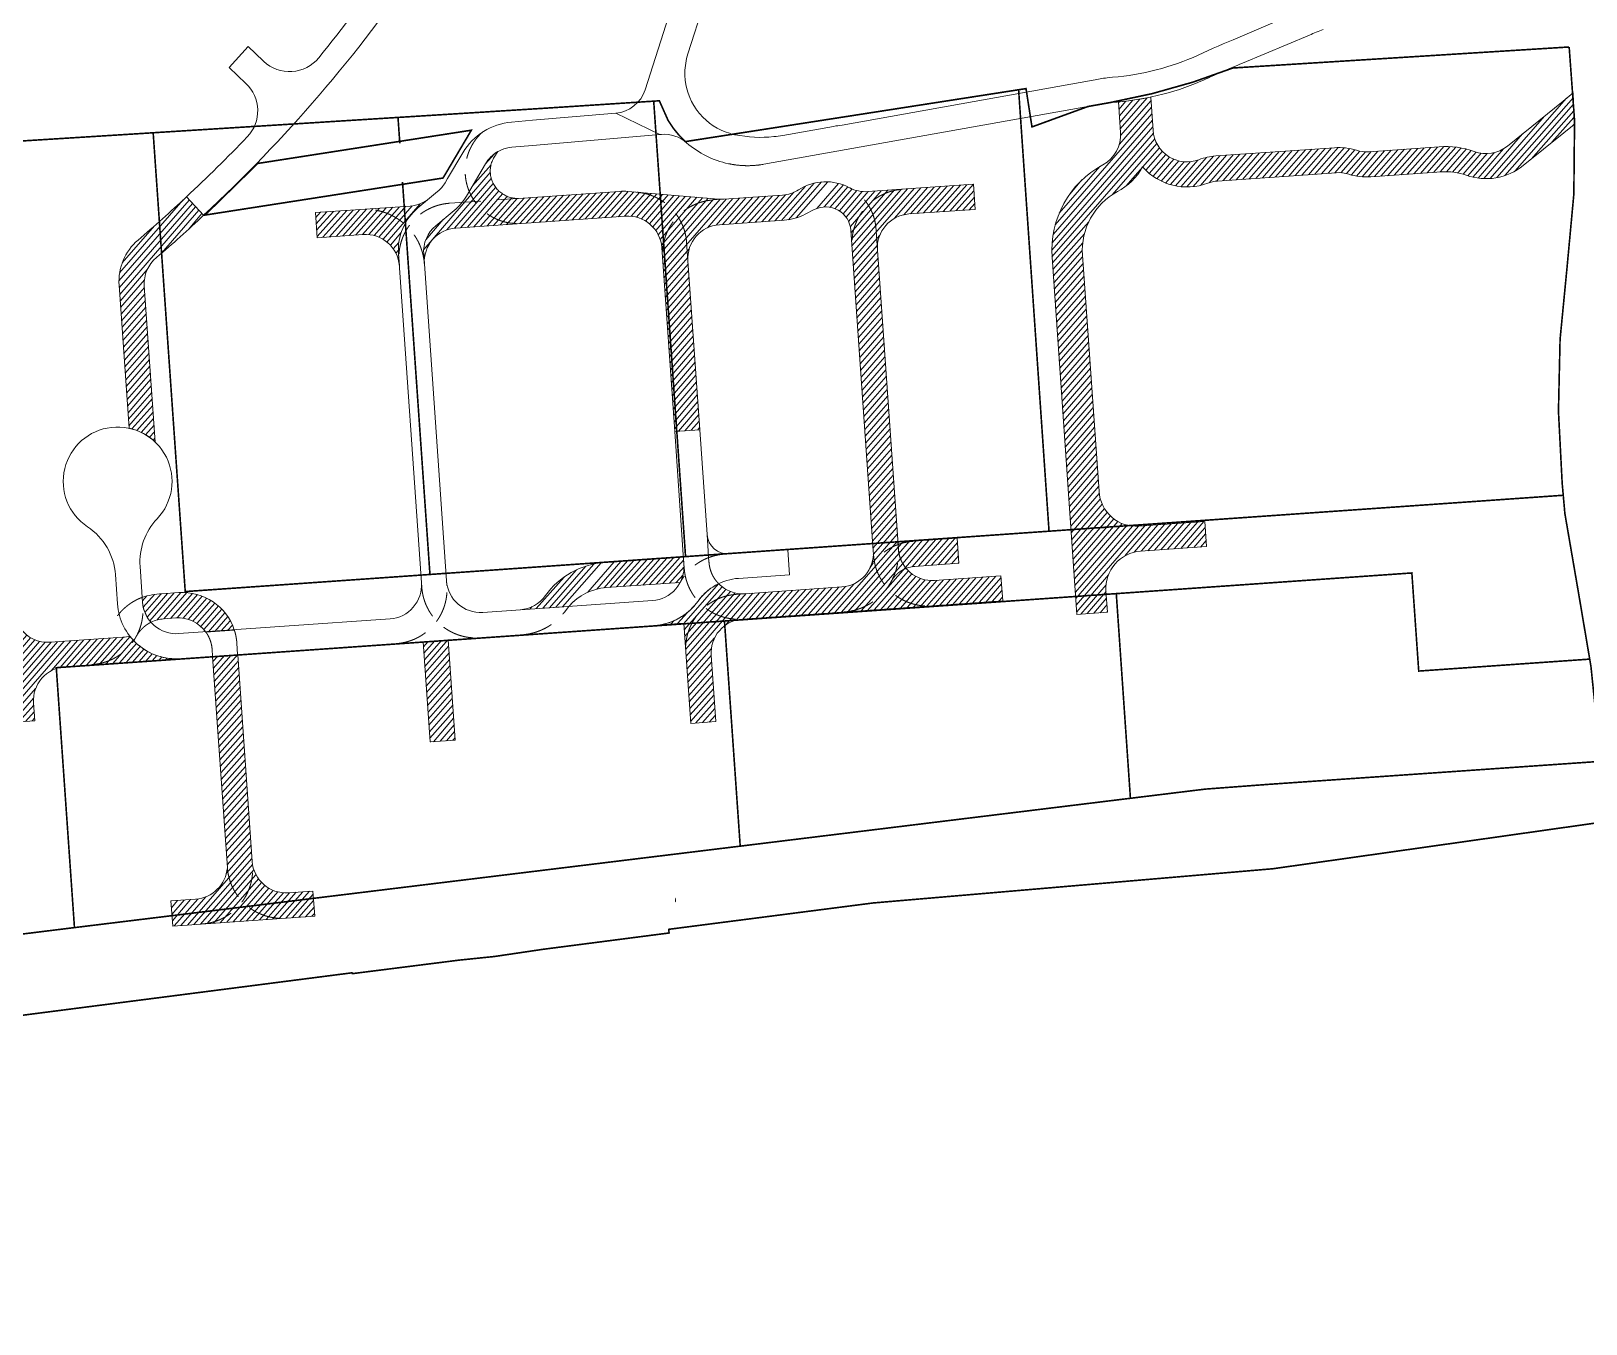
# Model space of a CAD drawing. Header units: millimetres. Extents: x 306 to 836129804, y -168137 to 818603917.
# Drawn here: x 834969618 to 835341016, y 817899291 to 818208216 of the extents above; entities that cross this region are included whole.
import ezdxf

# ---------------------------------------------------------------- set-up
doc = ezdxf.new("R2010")
doc.units = ezdxf.units.MM
doc.header["$LTSCALE"] = 3
for name, pattern in [('ACAD_ISO03W100', [30, 12, -18]), ('DASHED', [0.75, 0.5, -0.25]), ('HIDDEN', [0.375, 0.25, -0.125])]:
    doc.linetypes.add(name, pattern=pattern)
for name, color, linetype, lineweight in [('3A35X-MADL-P-LT-00-0$0$UAJ-22INWA-h', 251, 'Continuous', 9), ('3A35X-MADL-P-LT-00-0$0$UAJ-28STRU-h', 251, 'Continuous', 9), ('Eva-New', 1, 'ACAD_ISO03W100', 18)]:
    doc.layers.add(name, color=color, linetype=linetype, lineweight=lineweight)
doc.layers.add('_PARCEL BOUNDARY', color=10, linetype='DASHED')
pattern_1 = [(49, (0, 0), (-838.6710210225554, 729.0455959657013), [])]

# ---------------------------------------------------------------- blocks, each defined once
blk = doc.blocks.new('PB1')
at = {"layer": '_PARCEL BOUNDARY', "ltscale": 5, "const_width": 382.5, "flags": 128}
blk.add_lwpolyline([(834493654.0001229, 817517222.0994015), (834495220.0000008, 817517337.4055538), (834492444.0000008, 817557035.4055538), (834498761.0000008, 817565962.4055538, 0.1039453279034611), (834533697.0000008, 817549820.4055538, 0.02814852517119689), (834560518.0000008, 817544745.4055538), (834570883.0000008, 817541589.4055538, 0.01218113012605105), (834580152.0000008, 817539059.4055538, 0.01181689527257956), (834589680.0000008, 817538655.4055538, 0.01895900769302935), (834627610.0000008, 817539489.4055538), (834630540.0000008, 817540418.4055538), (834634554.0000008, 817540697.4056759), (834637584.0000008, 817540183.4055538, 0.004978743369814412), (834647569.0000008, 817541071.4055538), (834660846.0111092, 817542394.4067745, -0.02316027545200003), (834692882.2128915, 817544092.3540401), (834848633.0000008, 817545126.4056759), (834853232.0000008, 817545226.4055538), (834857282.0000008, 817545692.4056759), (834861211.0000008, 817546780.4055538, 0.08894422378079146), (834868247.0000008, 817552295.4055538, 0.09128275039785394), (834872755.0000008, 817559703.4055538, 0.06185807621675871), (834874097.0000008, 817565165.4055538), (834880689.0000008, 817565564.4055538), (834904743.0000008, 817565941.4055538, 0.07734061700058462), (834909188.6641854, 817557307.1221066, 0.2674729698631412), (834920028.1553963, 817552489.5266476, 0.03637730442615884), (834937243.165162, 817555572.4476681, 0.2494227361332762), (834949395.0000008, 817566641.4056759), (834966122.0000008, 817566903.4055538), (835091811.0000008, 817574777.4055538), (835119690.0000008, 817576586.4055538), (835121800.0000008, 817571864.4055538, 0.07369685434770203), (835125906.0000008, 817566838.4055538), (835207274.0000008, 817579502.4055538), (835208699.0000008, 817570346.4055538), (835222078.0000008, 817575222.4055538), (835227487.0109872, 817576187.407507, 0.04905368402648331), (835256687.0000008, 817584425.4055538), (835337017.0000008, 817589446.4055538, -0.0621863410645765), (835336509.915162, 817536748.7755489, 0.05571216091389759), (835335348.4786385, 817485197.0270138), (835335994.0000008, 817477945.4055538), (835339286.0000008, 817458795.4055538), (835342221.0000008, 817441416.4055538), (835346043.0000008, 817404387.4055538), (835266281.0000008, 817393086.4055538), (835170777.0000008, 817384907.4055538), (835121934.0000008, 817378609.4055538), (835122014.0000008, 817377733.4056759), (835091934.0000008, 817373836.4055538), (835080292.0000008, 817372113.4056759), (835071867.0000008, 817371247.4055538), (835046358.0000008, 817368019.4055538), (835046275.0000008, 817368216.4055538), (834552235.0000008, 817304559.4055538), (834499769.9895264, 817284511.1912314)], format="xyb", dxfattribs=at)
at = {"layer": '_PARCEL BOUNDARY', "ltscale": 5, "const_width": 382.5}
for points in [[(835118341.4156502, 817576498.8993282), (835125949.0000008, 817467671.0994015), (835212773.0000008, 817473741.0992794), (835319277.0000008, 817481186.0992794), (835331672.0000008, 817482053.0992794), (835335626.265992, 817482329.0244503)], [(835205506.014161, 817579227.2388058), (835212773.0000008, 817473741.0992794)], [(835057265.8015145, 817572573.0079708), (835057693.7978524, 817566447.3613644)], [(834998779.229371, 817568931.357214), (835006438.0000008, 817459316.0992794), (835125949.0000008, 817467671.0994015)], [(835058340.8426522, 817557186.6074581), (835064893.6463631, 817463400.3700314)], [(835135245.0000008, 817452282.0992794), (835228838.0000008, 817458825.0992794)], [(835228838.0000008, 817458825.0992794), (835232215.0000008, 817409919.0994015), (835139006.0001229, 817398484.0992794)], [(834979977.0000008, 817379021.0994015), (834932967.0000008, 817373210.0994015)]]:
    blk.add_lwpolyline(points, dxfattribs=at)
at = {"layer": '_PARCEL BOUNDARY', "ltscale": 5, "const_width": 382.5, "flags": 128}
blk.add_lwpolyline([(835074785.0000008, 817569558.4055538), (835023756.0001229, 817561615.4055538), (835011142.0000008, 817549279.4056759), (835068023.0000008, 817558132.4055538)], close=True, dxfattribs=at)
for points in [[(835228838.0000008, 817458825.0992794), (835299441.0000008, 817463761.0994015), (835301082.0000008, 817440318.0992794), (835341924.3148202, 817443173.1656857)], [(835344560.5668954, 817418749.7856808), (835264785.0000008, 817413220.0994015), (835250065.0000008, 817412109.0992794), (835232215.0000008, 817409919.0994015)]]:
    blk.add_lwpolyline(points, dxfattribs=at)
at = {"layer": '_PARCEL BOUNDARY', "ltscale": 5, "const_width": 382.5}
blk.add_lwpolyline([(835139006.0001229, 817398484.0992794), (834979977.0000008, 817379021.0994015), (834975635.0000008, 817441124.0992794), (835135245.0000008, 817452282.0992794)], close=True, dxfattribs=at)

msp = doc.modelspace()

# ---------------------------------------------------------------- hatches: boundary and pattern name
at = {"layer": '3A35X-MADL-P-LT-00-0$0$UAJ-22INWA-h'}
h = msp.add_hatch(color=256, dxfattribs=at)
h.dxf.hatch_style = 1
h.paths.add_polyline_path([(835115061.6436272, 817972299.7767767), (835115121.2219191, 817972306.8779839)])
edge = h.paths.add_edge_path()
edge.add_line((835115101.063316, 817972476.312087), (835115121.2219191, 817972306.8779839))
edge.add_line((835115101.063316, 817972476.312087), (835115121.2219191, 817972306.8779839))
edge = h.paths.add_edge_path()
edge.add_line((835115091.1328156, 817972475.1351583), (835115101.063316, 817972476.312087))
edge.add_line((835115091.1328156, 817972475.1351583), (835115101.063316, 817972476.312087))
edge = h.paths.add_edge_path()
edge.add_line((835115109.5271994, 817972320.5869001), (835115091.1328156, 817972475.1351583))
edge.add_line((835115109.5271994, 817972320.5869001), (835115091.1328156, 817972475.1351583))
edge = h.paths.add_edge_path(flags=17)
edge.add_arc((835115104.5619491, 817972319.9984357), 5.000000050677671, 276.7970856534571, 366.7589704631576)
edge.add_arc((835115104.5619491, 817972319.9984357), 5.000000050677671, 276.7970856534571, 366.7589704631576)
edge = h.paths.add_edge_path()
edge.add_line((835115065.4245598, 817972310.2982129), (835115105.1537164, 817972315.033578))
edge.add_line((835115065.4245598, 817972310.2982129), (835115105.1537164, 817972315.033578))
edge = h.paths.add_edge_path()
edge.add_arc((835115066.016327, 817972305.3333552), 5.000000114742455, 96.79708429702043, 186.79257739552)
edge.add_arc((835115066.016327, 817972305.3333552), 5.000000114742455, 96.79708429702043, 186.79257739552)
edge = h.paths.add_edge_path()
edge.add_line((835115061.6428459, 817972299.7766836), (835115061.0514227, 817972304.7419785))
edge.add_line((835115061.6428459, 817972299.7766836), (835115061.0514227, 817972304.7419785))
at = {"layer": '3A35X-MADL-P-LT-00-0$0$UAJ-28STRU-h'}
h = msp.add_hatch(dxfattribs=at)
h.set_pattern_fill('ANGLE', color=256)
h.set_pattern_definition([(3.99890852584626, (835126674.0496243, 818046085.3420335), (-0.487116230172521, 6.967994171804574), [5.08, -1.905]), (93.99890852584609, (835126674.0496243, 818046085.3420335), (-6.967994171804574, -0.4871162301725205), [5.079999999999997, -1.904999999999999])])
h.paths.add_polyline_path([(835123598.4119278, 818001177.8567494, 0.05625874151104723), (835123407.3752099, 818001040.0634058), (835123482.3185382, 817999968.0304128), (835123507.2576702, 817999969.7738494, -0.4142135625476733), (835123600.0404611, 818000076.5041343, -0.2188884574013152), (835123678.2017654, 818000046.9781573)], flags=16)
h.paths.add_polyline_path([(835122915.4061188, 817999877.6210269), (835124252.9684533, 817999971.1268917), (835124157.3496076, 818001338.9145331), (835122819.787273, 818001245.408668)], flags=9)
at = {"layer": 'Eva-New', "linetype": 'Continuous', "ltscale": 0.01}
h = msp.add_hatch(dxfattribs=at)
h.set_pattern_fill('ANSI31', color=8, scale=350, angle=4)
h.set_pattern_definition(pattern_1)
edge = h.paths.add_edge_path()
edge.add_arc((835223283.4320136, 818257876.3887072), 66860.52523385533, 275.1997391316243, 281.9090514574767)
edge.add_line((835237080.6874586, 818192454.94286), (835237635.9476365, 818184499.5149357))
edge.add_arc((835245714.9620318, 818185061.4218688), 8098.531533667299, 183.978595795112, 290.7743340609431)
edge.add_arc((835253585.3016505, 818164304.9156665), 14099.99999960675, 93.99898145621859, 110.7603540339069, ccw=False)
edge.add_line((835252601.9854152, 818178370.5862573), (835280965.5298678, 818180353.4518155))
edge.add_arc((835281948.8461038, 818166287.7812244), 14099.99999992209, 72.42021236643302, 93.99898145905041, ccw=False)
edge.add_arc((835288833.7149764, 818188960.2906647), 9597.322038072874, 254.119117542146, 272.2999900590972)
edge.add_line((835289218.8710495, 818179370.7002093), (835305984.0389426, 818180542.1033272))
edge.add_arc((835307644.2021205, 818161010.2236226), 19602.30768486794, 69.96195167313732, 94.85832720979192, ccw=False)
edge.add_arc((835317157.019074, 818187027.9671628), 8100.000000060556, 249.8053761638535, 308.9975584851304)
edge.add_line((835322254.2459964, 818180732.8676639), (835335550.5279306, 818191499.046381))
edge.add_line((835335550.5279306, 818191499.046381), (835338002.255755, 818193484.2434498))
edge.add_line((835338002.255755, 818193484.2434498), (835338181.4191082, 818185909.0234329))
edge.add_line((835338181.4191082, 818185909.0234329), (835335726.5508336, 818183921.2834988))
edge.add_line((835335726.5508336, 818183921.2834988), (835326058.6166452, 818176093.0268623))
edge.add_arc((835317185.6660765, 818187051.1630268), 14099.99999981911, 250.1969018879741, 308.997558486254, ccw=False)
edge.add_arc((835307645.9318681, 818160462.5670185), 14148.2036388763, 70.32787167001594, 94.69233206844741)
edge.add_line((835306488.5362688, 818174563.3507426), (835306488.5372227, 818174563.3508233))
edge.add_line((835306488.5372227, 818174563.3508233), (835289637.3000714, 818173385.3082294))
edge.add_arc((835288656.8578224, 818187475.0156096), 14123.77856887037, 252.4385796042503, 273.98055076312335, ccw=False)
edge.add_arc((835281948.8461032, 818166287.7812244), 8099.999999994395, 72.42021236711581, 93.9989814563516)
edge.add_line((835281383.9623084, 818174368.0600747), (835253020.4178557, 818172385.1945165))
edge.add_arc((835253589.2239798, 818164287.0687715), 8118.077419535721, 94.01781279782392, 110.7415918997866)
edge.add_arc((835245716.2896644, 818185063.4942869), 14099.99999969489, 221.3938006525756, 290.76035403895156, ccw=False)
edge.add_arc((835221774.5315517, 818183392.5010259), 15399.99999985058, 298.433815740967, 330.2044562323911, ccw=False)
edge.add_arc((835236710.1484234, 818155788.7558547), 15985.33868952545, 118.3999841700655, 184.0043167687693)
edge.add_line((835220763.833273, 818154672.4735684), (835224713.9505259, 818098168.1473249))
edge.add_arc((835233587.1129137, 818098789.3450885), 8894.880405186645, 184.0046638418748, 274.0319265916786)
edge.add_line((835234212.532677, 818089916.4792864), (835249959.106631, 818091017.2947416))
edge.add_line((835249959.106631, 818091017.2947416), (835250377.5356545, 818085031.9027504))
edge.add_line((835250377.5356545, 818085031.9027504), (835234630.9838545, 818083931.0888554))
edge.add_arc((835235251.6535772, 818075052.757419), 8899.999999951584, 93.99894877496862, 183.9990022320275)
edge.add_line((835226373.3227199, 818074432.0794128), (835226728.972941, 818069344.5035608))
edge.add_line((835226728.972941, 818069344.5035608), (835219446.7466748, 818068835.4057326))
edge.add_line((835219446.7466748, 818068835.4057326), (835213482.1592335, 818154155.44813))
edge.add_arc((835236725.4308983, 818155780.35499), 23299.99999978626, 118.43381574022081, 183.9989671979178, ccw=False)
edge.add_arc((835221774.531552, 818183392.501026), 8099.999999880707, 298.4338157435015, 363.9921657161206)
edge.add_line((835229854.8775419, 818183956.4236102), (835229342.870765, 818191291.0071541))
h = msp.add_hatch(dxfattribs=at)
h.set_pattern_fill('ANSI31', color=8, scale=350, angle=4)
h.set_pattern_definition(pattern_1)
edge = h.paths.add_edge_path()
edge.add_line((835139579.354286, 818067710.5503993), (835201699.3045053, 818072053.2090377))
edge.add_line((835201699.3045053, 818072053.2090377), (835201281.0112029, 818078036.7199937))
edge.add_line((835201281.0112029, 818078036.7199937), (835185426.2183135, 818076928.348383))
edge.add_arc((835184861.3448052, 818085008.6279523), 8099.99999998414, 183.9989085161352, 273.998908516194, ccw=False)
edge.add_line((835176781.0652357, 818084443.7544441), (835171787.8616613, 818155869.4457616))
edge.add_arc((835179868.1412305, 818156434.3192699), 8099.999999754616, 93.99896216778262, 183.9989085171528, ccw=False)
edge.add_line((835179303.2601559, 818164514.5983101), (835195158.059574, 818165622.9852965))
edge.add_line((835195158.059574, 818165622.9852965), (835194739.630845, 818171608.4334755))
edge.add_line((835194739.630845, 818171608.4334755), (835169523.2366102, 818169845.6141869))
edge.add_arc((835168958.3631177, 818177925.893759), 8100.000001621916, 241.7857311191217, 273.9989084038057, ccw=False)
edge.add_arc((835159454.8647467, 818160212.5380076), 12001.72761724996, 61.78573112286706, 122.8368841853256)
edge.add_arc((835148554.718763, 818177102.3654411), 8100.000000113115, 273.99890840793483, 302.8368841876571, ccw=False)
edge.add_line((835149119.592256, 818169022.0858705), (835135071.1386641, 818168039.9912565))
edge.add_arc((835134508.0765408, 818176120.397252), 8100.000000408314, 265.1232944451, 273.9860644185078, ccw=False)
edge.add_line((835133819.4806595, 818168049.7197266), (835112176.193996, 818169896.3401655))
edge.add_arc((835111071.0401114, 818156943.4009277), 13000.00000028793, 85.12329444100274, 93.99890851767586)
edge.add_line((835110164.4529991, 818169911.7508541), (835086040.9683768, 818168225.3342804))
edge.add_line((835086040.9683768, 818168225.3342804), (835085756.2865407, 818168222.5770866))
edge.add_line((835085756.2865407, 818168222.5770866), (835085471.7549901, 818168232.2283272))
edge.add_line((835085471.7549901, 818168232.2283272), (835085187.9143144, 818168254.2696646))
edge.add_line((835085187.9143144, 818168254.2696646), (835084905.3037903, 818168288.6592222))
edge.add_line((835084905.3037903, 818168288.6592222), (835084624.4603587, 818168335.3316619))
edge.add_line((835084624.4603587, 818168335.3316619), (835084345.9176016, 818168394.1983101))
edge.add_line((835084345.9176016, 818168394.1983101), (835084070.2047309, 818168465.147324))
edge.add_line((835084070.2047309, 818168465.147324), (835083797.8455806, 818168548.0439049))
edge.add_line((835083797.8455806, 818168548.0439049), (835083529.3576146, 818168642.7305559))
edge.add_line((835083529.3576146, 818168642.7305559), (835083265.2509406, 818168749.0273788))
edge.add_line((835083265.2509406, 818168749.0273788), (835083006.0273428, 818168866.7324175))
edge.add_line((835083006.0273428, 818168866.7324175), (835082752.1793275, 818168995.6220403))
edge.add_line((835082752.1793275, 818168995.6220403), (835082504.1891876, 818169135.4513663))
edge.add_line((835082504.1891876, 818169135.4513663), (835082262.5280873, 818169285.9547297))
edge.add_line((835082262.5280873, 818169285.9547297), (835082027.6551656, 818169446.8461851))
edge.add_line((835082027.6551656, 818169446.8461851), (835081800.0166639, 818169617.8200494))
edge.add_line((835081800.0166639, 818169617.8200494), (835081580.0450794, 818169798.5514851))
edge.add_line((835081580.0450794, 818169798.5514851), (835081368.1583427, 818169988.6971151))
edge.add_line((835081368.1583427, 818169988.6971151), (835081164.7590232, 818170187.8956758))
edge.add_line((835081164.7590232, 818170187.8956758), (835080970.2335653, 818170395.7687049))
edge.add_line((835080970.2335653, 818170395.7687049), (835080784.9515538, 818170611.9212571))
edge.add_line((835080784.9515538, 818170611.9212571), (835080609.265011, 818170835.9426595))
edge.add_line((835080609.265011, 818170835.9426595), (835080443.5077294, 818171067.4072857))
edge.add_line((835080443.5077294, 818171067.4072857), (835080287.9946358, 818171305.8753704))
edge.add_line((835080287.9946358, 818171305.8753704), (835080143.0211936, 818171550.893841))
edge.add_line((835080143.0211936, 818171550.893841), (835080008.8628428, 818171801.9971796))
edge.add_line((835080008.8628428, 818171801.9971796), (835079885.7744743, 818172058.7083079))
edge.add_line((835079885.7744743, 818172058.7083079), (835079773.9899471, 818172320.5394927))
edge.add_line((835079773.9899471, 818172320.5394927), (835079673.7216446, 818172586.9932731))
edge.add_line((835079673.7216446, 818172586.9932731), (835079585.160069, 818172857.5634068))
edge.add_line((835079585.160069, 818172857.5634068), (835079508.4734806, 818173131.7358289))
edge.add_line((835079508.4734806, 818173131.7358289), (835079443.8075792, 818173408.9896313))
edge.add_line((835079443.8075792, 818173408.9896313), (835079391.2852248, 818173688.7980515))
edge.add_line((835079391.2852248, 818173688.7980515), (835079351.0062066, 818173970.6294736))
edge.add_line((835079351.0062066, 818173970.6294736), (835079323.0470519, 818174253.9484379))
edge.add_line((835079323.0470519, 818174253.9484379), (835079307.4608806, 818174538.2166582))
edge.add_line((835079307.4608806, 818174538.2166582), (835079304.2773058, 818174822.8940452))
edge.add_line((835079304.2773058, 818174822.8940452), (835079313.5023762, 818175107.4397318))
edge.add_line((835079313.5023762, 818175107.4397318), (835079335.1185644, 818175391.313102))
edge.add_line((835079335.1185644, 818175391.313102), (835079369.0848011, 818175673.974816))
edge.add_line((835079369.0848011, 818175673.974816), (835079415.3365536, 818175954.8878367))
edge.add_line((835079415.3365536, 818175954.8878367), (835079473.785946, 818176233.5184494))
edge.add_line((835079473.785946, 818176233.5184494), (835079544.321929, 818176509.3372755))
edge.add_line((835079544.321929, 818176509.3372755), (835079626.8104893, 818176781.8202788))
edge.add_line((835079626.8104893, 818176781.8202788), (835079721.0949042, 818177050.4497617))
edge.add_line((835079721.0949042, 818177050.4497617), (835079826.9960401, 818177314.7153461))
edge.add_line((835079826.9960401, 818177314.7153461), (835079954.2774599, 818177593.813582))
edge.add_line((835079954.2774599, 818177593.813582), (835080072.8219682, 818177828.1557232))
edge.add_line((835080072.8219682, 818177828.1557232), (835080212.2797079, 818178076.3550149))
edge.add_line((835080212.2797079, 818178076.3550149), (835080362.4209527, 818178318.2412616))
edge.add_line((835080362.4209527, 818178318.2412616), (835081115.2916793, 818179420.8370848))
edge.add_arc((835085134.959555, 818172388.6062604), 8100.000012248638, 119.7525598600146, 149.4416528307838)
edge.add_line((835078159.9534626, 818176506.7721397), (835073586.3917016, 818168760.4544542))
edge.add_arc((835062391.9374857, 818175369.856474), 13000.00000967829, 309.75708030188457, 329.4416528486583, ccw=False)
edge.add_line((835070705.8795751, 818165375.9399652), (835066298.20674, 818161709.1956316))
edge.add_arc((835071478.4321934, 818155482.2168893), 8100.000000347482, 129.7570803136495, 183.998908767083)
edge.add_line((835063398.1526262, 818154917.3433456), (835063566.0218012, 818152516.0450722))
edge.add_arc((835071646.3013682, 818153080.9186157), 8100.000000066512, 93.99890851619392, 183.9989087663594, ccw=False)
edge.add_line((835071081.42786, 818161161.1981851), (835111632.4624317, 818163996.0249995))
edge.add_arc((835112197.33594, 818155915.7454301), 8099.999999992454, 3.998908501835217, 93.99890851703509, ccw=False)
edge.add_line((835120277.6155095, 818156480.6189363), (835123349.4099311, 818112539.8599586))
edge.add_line((835123349.4099311, 818112539.8599586), (835129334.8022064, 818112958.2847782))
edge.add_line((835129334.8022064, 818112958.2847782), (835126514.2222264, 818153305.5242324))
edge.add_arc((835134594.501796, 818153870.3977386), 8100.000000080651, 94.00743897812941, 183.9989085017763, ccw=False)
edge.add_line((835134028.4252645, 818161950.5931175), (835149516.8636383, 818163033.353708))
edge.add_arc((835148610.2765514, 818176001.7036359), 12999.9999999494, 273.9989084055986, 297.2377556665286)
edge.add_line((835154560.167488, 818164443.2090176), (835156702.4161652, 818165545.9604062))
edge.add_arc((835159448.5196742, 818160211.2705824), 5999.999999787495, 3.998908486639209, 117.23775566470931, ccw=False)
edge.add_line((835165433.9119478, 818160629.6954002), (835170788.9053369, 818084028.751851))
edge.add_arc((835162708.6257675, 818083463.8783427), 8099.99999998414, -86.00109148380602, 3.9989085161939784, ccw=False)
edge.add_line((835163273.4992757, 818075383.5987734), (835140194.1203469, 818073770.1731942))
edge.add_arc((835139629.2468394, 818081850.4527657), 8100.000002074803, 224.5484791122375, 273.9989085100884, ccw=False)
edge.add_arc((835139541.5088527, 818064477.041483), 13000.00000046749, 115.9311726853253, 144.4652550428163)
edge.add_arc((835117488.5255264, 818080227.4677147), 14100.00000077033, 279.90939789099224, 324.46525504145313, ccw=False)
edge.add_line((835119915.00411, 818066337.8240293), (835125514.6007763, 818066729.323896))
edge.add_line((835125514.6007763, 818066729.323896), (835127188.3004128, 818042787.7497538))
edge.add_line((835127188.3004128, 818042787.7497538), (835133173.7975658, 818043206.1819067))
edge.add_line((835133173.7975658, 818043206.1819067), (835132063.9913586, 818059064.7806194))
edge.add_arc((835140144.2277923, 818059630.2708297), 8100.000000075531, 93.99890850261738, 184.0032814490878, ccw=False)
h = msp.add_hatch(dxfattribs=at)
h.set_pattern_fill('ANSI31', color=8, scale=350, angle=4)
h.set_pattern_definition(pattern_1)
edge = h.paths.add_edge_path()
edge.add_line((834996663.9758433, 818147343.2925568), (834996664.3016663, 818147338.6123099))
edge.add_arc((835004744.5822369, 818147903.4856502), 8100.000987071813, 130.0007416731734, 183.9989068370684, ccw=False)
edge.add_arc((834848684.8373486, 818333883.3656319), 234682.123010161, 310.0007404856847, 313.6933894550006)
edge.add_line((835010803.011736, 818164197.1953238), (835006711.2545842, 818168585.5348134))
edge.add_arc((834764095.0309447, 818428787.295921), 355763.3883026245, 310.5040630933374, 312.9969559685926, ccw=False)
edge.add_arc((835003607.5787189, 818148394.399194), 13000.00071020078, 130.5040630940241, 183.9989077722869)
edge.add_line((834990639.2280725, 818147487.8122009), (834993028.2145872, 818113314.3580639))
edge.add_arc((834990286.8734391, 818100606.6812997), 13000.00000135112, 46.26180328751121, 77.82651823203008, ccw=False)
edge.add_line((834999274.6084253, 818109999.2645361), (834996663.9758433, 818147343.2925568))
h = msp.add_hatch(dxfattribs=at)
h.set_pattern_fill('ANSI31', color=8, scale=350, angle=4)
h.set_pattern_definition(pattern_1)
edge = h.paths.add_edge_path()
edge.add_line((835057373.4698955, 818155060.9520231), (835057580.6293452, 818152097.6210834))
edge.add_arc((835049500.3497758, 818151532.7475748), 8100.00000000908, 3.99890851871751, 93.99890851691752)
edge.add_line((835048935.4762675, 818159613.0271444), (835037946.9463909, 818158844.8438276))
edge.add_line((835037946.9463909, 818158844.8438276), (835037528.5215701, 818164830.2361012))
edge.add_line((835037528.5215701, 818164830.2361012), (835060184.3698364, 818166414.0528113))
edge.add_arc((835059619.4963287, 818174494.3323803), 8099.99999959413, 273.9989085130057, 309.7570803005812)
edge.add_line((835064799.7217802, 818168267.3536373), (835062027.8777335, 818165961.4556935))
edge.add_arc((835070341.8198187, 818155967.5391926), 13000.00000094771, 129.7570803099245, 183.9989087697186)
h = msp.add_hatch(dxfattribs=at)
h.set_pattern_fill('ANSI31', color=8, scale=350, angle=4)
h.set_pattern_definition(pattern_1)
edge = h.paths.add_edge_path()
edge.add_arc((834990991.6325724, 818071459.5481217), 8100.000000958647, 273.9989061843989, 285.6962719082131)
edge.add_arc((835004314.7321174, 818072315.7511252), 14099.9999996429, 217.8625581231001, 273.9989085264983)
edge.add_line((835005298.030449, 818058250.0792828), (835005298.0322311, 818058250.0546486))
edge.add_line((835005298.0322311, 818058250.0546486), (834977714.9482132, 818056321.785541))
edge.add_arc((834978279.8217226, 818048241.5059719), 8099.999999829435, 93.99890852472339, 183.998913210202)
edge.add_line((834970199.5421997, 818047676.6318017), (834970497.6684003, 818043412.0660645))
edge.add_line((834970497.6684003, 818043412.0660645), (834964512.276037, 818042993.6424729))
edge.add_line((834964512.276037, 818042993.6424729), (834963507.7159792, 818057363.4365644))
edge.add_arc((834955427.4364588, 818056798.5623562), 8099.999999924454, 3.998913479773395, 93.9989083352993)
edge.add_line((834954862.5629761, 818064878.8419274), (834948449.5919396, 818064430.5260922))
edge.add_arc((834947466.2936565, 818078496.1979142), 14099.99997587773, 183.99891325175, 273.9989083355997, ccw=False)
edge.add_line((834933400.6219188, 818077512.8984243), (834932875.7522132, 818085020.9313917))
edge.add_arc((834924816.9042331, 818084448.8854847), 8079.125403580018, 4.060249459601526, 94.14698044533685)
edge.add_line((834924232.6599754, 818092506.8583025), (834908371.3708436, 818091398.02899))
edge.add_line((834908371.3708436, 818091398.02899), (834907953.0195024, 818097382.3701705))
edge.add_line((834907953.0195024, 818097382.3701705), (834917901.3429883, 818098077.835462))
edge.add_arc((834917336.46852, 818106158.1149641), 8099.999999861289, 273.9989153233847, 363.9989084705938)
edge.add_line((834925416.7480898, 818106722.9884659), (834923190.4454764, 818138569.317543))
edge.add_line((834923190.4454764, 818138569.317543), (834929169.4426508, 818138987.2952971))
edge.add_line((834929169.4426508, 818138987.2952971), (834931434.568573, 818106585.6133192))
edge.add_arc((834939514.7113577, 818107152.4401407), 8100.000004137235, 184.0127592177957, 213.953093778405)
edge.add_line((834932795.8011413, 818102628.4766605), (834936459.8865385, 818097186.6421025))
edge.add_arc((834925501.0089347, 818090193.5737877), 13000.00010729717, 5.409283878987026, 32.54272217079591, ccw=False)
edge.add_line((834938443.1161774, 818091419.0789517), (834939386.0141289, 818077931.3241596))
edge.add_arc((834947466.2936798, 818078496.1979398), 8100.000000514451, 183.9989104440409, 273.9989080637515)
edge.add_line((834948031.1671243, 818070415.9183655), (834955541.4613639, 818070940.9454688))
edge.add_arc((834956448.048458, 818057972.5955412), 13000.00000009144, 35.563950254864096, 93.9989084371557, ccw=False)
edge.add_arc((834973612.1993066, 818070244.5931622), 8099.999999131237, 215.5639500597126, 273.9989061962752)
edge.add_line((834974177.0724876, 818062164.3135707), (834991556.5057518, 818063379.2685283))
h = msp.add_hatch(dxfattribs=at)
h.set_pattern_fill('ANSI31', color=8, scale=350, angle=4)
h.set_pattern_definition(pattern_1)
edge = h.paths.add_edge_path()
edge.add_line((835176994.8954186, 818086066.5082216), (835176669.2139342, 818086043.7405882))
edge.add_line((835176669.2139342, 818086043.7405882), (835176780.7951766, 818084447.6309034))
edge.add_arc((835184861.3448055, 818085008.6279526), 8099.999999604588, 183.9714217168716, 219.7009613274787)
edge.add_arc((835181215.6894696, 818073329.8468925), 7000.000011346939, 93.99890852731153, 111.6838527453065, ccw=False)
edge.add_line((835180727.5271764, 818080312.8045563), (835191235.6505287, 818081047.4029645))
edge.add_line((835191235.6505287, 818081047.4029645), (835190817.225708, 818087032.7952442))
edge.add_line((835190817.225708, 818087032.7952442), (835176994.8954186, 818086066.5082216))
h = msp.add_hatch(dxfattribs=at)
h.set_pattern_fill('ANSI31', color=8, scale=350, angle=4)
h.set_pattern_definition(pattern_1)
edge = h.paths.add_edge_path()
edge.add_line((835125568.8050902, 818080792.3412195), (835125568.8050895, 818080792.3412205))
edge.add_line((835125568.8050895, 818080792.3412205), (835125446.7644603, 818082538.0814573))
edge.add_line((835125446.7644603, 818082538.0814573), (835106606.2694464, 818081220.9863706))
edge.add_arc((835107931.2806901, 818062267.2441213), 19000.00000123564, 93.99890643267881, 144.4652550173346)
edge.add_arc((835085878.2980669, 818078017.6686652), 8099.998446973928, 274.0005806441193, 324.465261924809, ccw=False)
edge.add_line((835086443.4072825, 818069937.4071338), (835098081.082929, 818070750.9699596))
edge.add_arc((835107931.2806902, 818062267.2441213), 13000.00000130061, 93.99890643224228, 139.262512605381, ccw=False)
edge.add_line((835107024.6940498, 818075235.5940818), (835124663.5918989, 818076468.6883113))
edge.add_arc((835117488.5256484, 818080227.4676721), 8099.999875489062, 332.3514472849942, 363.9989088558636)
h = msp.add_hatch(dxfattribs=at)
h.set_pattern_fill('ANSI31', color=8, scale=350, angle=4)
h.set_pattern_definition(pattern_1)
edge = h.paths.add_edge_path()
edge.add_arc((835005802.8059258, 818061067.1411389), 12999.99999941893, 18.02168979911947, 93.9989064370215)
edge.add_line((835004896.2192845, 818074035.4910975), (835000872.3926023, 818073754.1947547))
edge.add_arc((835001494.6281867, 818056880.3571558), 16885.30640637558, 92.1118685022882, 108.4379086610448)
edge.add_line((834996154.1979561, 818072898.8894665), (834996234.4527944, 818071750.8776586))
edge.add_arc((835004314.7323637, 818072315.7511644), 8099.999999698955, 183.9989084994291, 221.5313998796554)
edge.add_arc((835001848.8597051, 818059688.0453578), 8099.999998601189, 93.99890642901107, 116.36984804895309, ccw=False)
edge.add_line((835001283.9864913, 818067768.3249464), (835004217.3220094, 818067973.3875941))
edge.add_arc((835004782.1952243, 818059893.1080046), 8099.999999622302, 35.64637158137208, 93.99890643611133, ccw=False)
edge.add_line((835011364.4930503, 818064613.6329038), (835011364.4928089, 818064613.6332403))
edge.add_line((835011364.4928089, 818064613.6332403), (835018165.0189985, 818065089.0421734))
h = msp.add_hatch(dxfattribs=at)
h.set_pattern_fill('ANSI31', color=8, scale=350, angle=4)
h.set_pattern_definition(pattern_1)
h.paths.add_polyline_path([(835064930.2795326, 818038360.257569), (835065073.3205079, 818038370.2572435), (835070915.6718069, 818038778.6824033), (835069241.9725312, 818062720.2514887), (835063256.5802559, 818062301.8266678)])
h = msp.add_hatch(dxfattribs=at)
h.set_pattern_fill('ANSI31', color=8, scale=350, angle=4)
h.set_pattern_definition(pattern_1)
edge = h.paths.add_edge_path()
edge.add_arc((835008270.9248697, 818009002.3789274), 8266.272637799577, 274.4754688641241, 355.1893395957091)
edge.add_line((835016508.0776856, 818008309.1424509), (835012979.2851732, 818058787.057943))
edge.add_line((835012979.2851732, 818058787.057943), (835018964.6774485, 818059205.4827639))
edge.add_line((835018964.6774485, 818059205.4827639), (835022416.7587683, 818009824.8896998))
edge.add_arc((835030497.0383589, 818010389.7629151), 8100.000000725827, 183.9989064389467, 273.9989058802215)
edge.add_line((835031061.9114954, 818002309.483319), (835036947.5467037, 818002720.9340733))
edge.add_line((835036947.5467037, 818002720.9340733), (835037365.9715227, 817996735.5418038))
edge.add_line((835037365.9715227, 817996735.5418038), (835003448.7503752, 817994364.4679348))
edge.add_line((835003448.7503752, 817994364.4679348), (835003030.325554, 818000349.8602114))
edge.add_line((835003030.325554, 818000349.8602114), (835008915.9607996, 818000761.3115225))

# ---------------------------------------------------------------- linework, layer by layer
at = {"layer": 'Eva-New', "linetype": 'HIDDEN', "ltscale": 10000}
for p, q in [((835069565.2575816, 818167075.9375832), (835085985.1781435, 818168223.815952)), ((835134508.0765415, 818168020.3972517), (835132516.6185266, 818167861.98615)), ((835171387.515182, 818161596.2350712), (835171787.8616613, 818155869.4457617)), ((835126514.2222263, 818153305.5242325), (835126209.4722351, 818157664.8350977)), ((835131083.4693608, 818087944.3331453), (835131548.9672693, 818081285.5792555)), ((835062948.5322222, 818075312.019304), (835062871.8210214, 818076409.3409828)), ((835068857.2132932, 818076827.76583), (835068933.9245143, 818075730.4439247)), ((835139629.2468396, 818073750.4527639), (835138064.5262344, 818073621.2982345)), ((835018771.1558521, 818061973.7282511), (835018959.5067645, 818059279.4471302))]:
    msp.add_line(p, q, dxfattribs=at)
at = {"layer": 'Eva-New', "linetype": 'Continuous', "ltscale": 0.01}
for points in [[(835054747.7491888, 818223883.3609568, -0.02232650043308579), (835038329.7134485, 818201837.3876452, -0.4355004763945832), (835025178.6199895, 818200986.9499494), (835025031.7514963, 818201125.673133), (835021432.5337695, 818204525.2786406), (835016931.838054, 818199491.2577335), (835020931.4486033, 818195713.4651457, -0.4159716832240547), (835021257.1216317, 818182951.5786215, -0.01436947671268115), (835006711.1562293, 818168585.5263982), (835010802.9702826, 818164197.2397808), (835010803.011734, 818164197.1953259, 0.05600114831003389), (835062646.8982089, 818224484.7768487, -0.1237393818823807)], [(835272325.6900107, 818212793.6232646), (835256780.8998148, 818206152.8655401, 0.01182156173661675), (835247178.7928644, 818201925.9637022, -0.08372200572477212), (835226646.4512863, 818197068.4108768, 0.005056095301781647), (835223344.3192893, 818196508.362786), (835163345.7432158, 818185707.232681, 0.02665869380804087), (835161304.7160623, 818185454.7077723), (835149159.804042, 818183289.7982112, -0.01792239226980753), (835147031.0137148, 818182988.5731161, -0.07754303366735417), (835137793.0490855, 818183451.3188379, -0.001030207691287613), (835137672.0605701, 818183476.7130955, -0.009669672118156657), (835137106.98534, 818183608.0003926, -0.01157910923455996), (835136437.6436495, 818183793.8096294, -0.1443437316965981), (835129344.2160078, 818188447.7534841, -0.01155626009610133), (835128908.105831, 818188986.6869303, -0.01175082015693597), (835128490.6713636, 818189554.7587668, -0.1443442503825728), (835125793.667847, 818197598.5499939, -0.0072972598561391), (835125783.9456623, 818198036.2543116, -0.001237559614133034), (835125783.5640953, 818198110.5067943, -0.003090787410431462), (835125784.2164803, 818198295.9511564, -0.07548690292258421), (835126503.4371166, 818202741.7019012), (835130419.7876912, 818214922.3763998, -0.2466654954632197)], [(835121895.7933894, 818211606.6566238), (835116298.160108, 818194196.7113614, -0.3023321036567168), (835109277.3430878, 818188605.4600157), (835119801.3556272, 818183483.8608012), (835120179.835552, 818183517.2223916, -0.2040620045372457), (835126214.0272361, 818181532.994386, 0.1283411187596895), (835136192.7371329, 818176532.5317734, 0.002824349073348646), (835136437.2505423, 818176482.0487621, 0.003034036968313643), (835136700.5343821, 818176430.899058, 0.002818487326792122), (835136945.653242, 818176386.2491611, 0.003040828282382076), (835137210.654696, 818176341.1793271, 0.002811653684682549), (835137456.155405, 818176302.3770083, 0.003048870657333467), (835137722.8433182, 818176263.4241333, 0.00280358180564526), (835137968.4783597, 818176230.477862, 0.003058428929995234), (835138236.8443079, 818176197.6808027, 0.002794009018177429), (835138482.3426495, 818176170.5908023, 0.003069937819540764), (835138752.4158341, 818176143.9909931, 0.002782479981430966), (835138997.4661758, 818176122.7485979, 0.003083968419520512), (835139269.3253728, 818176102.3927917, 0.002768433889411103), (835139513.5670577, 818176086.9773167, 0.003101493101167463), (835139787.3758345, 818176072.9207246, 0.002750874061299354), (835140030.3607372, 818176063.2965243, 0.003123809410578513), (835140306.3958012, 818176055.6102202, 0.002728539489647424), (835140547.5655057, 818176051.7189631, 0.003153176970790724), (835140826.300917, 818176050.500844, 0.002699169394339159), (835141064.8993353, 818176052.2508814, 0.003193308846414495), (835141347.1333652, 818176057.6476974, 0.002658993494391118), (835141582.0750724, 818176064.8918388, 0.00325147315151723), (835141869.240944, 818176077.1454318, 0.00260086245687018), (835142098.816144, 818176089.6350408, 0.003342873005970816), (835142393.6748086, 818176109.1942021, 0.002509419399910046), (835142614.8326283, 818176126.4665719, 0.003507091868660179), (835142923.6016998, 818176154.323131, 0.002345169139735884), (835143129.8427758, 818176175.3660861, 0.003887709727238988), (835143471.274721, 818176214.5088825, 0.001964586114406518), (835143643.5699915, 818176236.3073181, 0.00585121998075903), (835144155.6321131, 818176309.2415296, 0.005898786728252), (835144669.986473, 818176394.8783411), (835223759.1566217, 818190493.0373334), (835226789.5921494, 818191033.2321769, -0.04158449675169919), (835227710.8463751, 818191162.2001079, 0.08372152379316816), (835249070.446473, 818196215.4305513, -0.01452983671261252), (835258987.4137322, 818200532.740573), (835274974.2287306, 818207236.6347474, -0.02897558837817518), (835278283.354013, 818208581.3589307, -0.05316709964667942)], [(834967023.1176918, 818065533.5419569, 0.2606433695348259), (834974177.0724876, 818062164.3135707), (834991556.5057518, 818063379.2685283, 0.05108375217602042), (834993182.9887971, 818063661.6023722, 0.2499600217109917), (835005298.030449, 818058250.0792828), (835005298.0322311, 818058250.0546486), (834977714.9482132, 818056321.785541, 0.4142135863247314), (834970199.5421997, 818047676.6318017), (834970497.6684003, 818043412.0660645), (834964512.276037, 818042993.6424729)]]:
    msp.add_lwpolyline(points, format="xyb", dxfattribs=at)
for points in [[(835229342.870765, 818191291.0071541, 0.02928326357964437), (835237080.6874586, 818192454.94286), (835237635.9476365, 818184499.5149357, 0.5029243043937404), (835248587.4153355, 818177489.41916, -0.07326595884644027), (835252601.9854152, 818178370.5862573), (835280965.5298678, 818180353.4518155, -0.09443436692663604), (835286207.520042, 818179729.2728189, 0.07949584985636678), (835289218.8710495, 818179370.7002093), (835305984.0389426, 818180542.1033272, -0.1090602641714075), (835314360.816964, 818179425.9112724, 0.2641749048318702), (835322254.2459964, 818180732.8676639), (835335550.5279306, 818191499.046381), (835338002.255755, 818193484.2434498), (835338181.4191082, 818185909.0234329), (835335726.5508336, 818183921.2834988), (835326058.6166452, 818176093.0268623, -0.2623481510249219), (835312408.7440629, 818173785.0024642, 0.1067123313167047), (835306488.5362688, 818174563.3507426), (835306488.5372227, 818174563.3508233), (835289637.3000714, 818173385.3082294, -0.09427237624492095), (835284395.3183655, 818174009.4891617, 0.09443436691206272), (835281383.9623084, 818174368.0600747), (835253020.4178557, 818172385.1945165, 0.07310104783443935), (835250714.1759806, 818171878.9907937, -0.3122627230088646), (835235138.7147433, 818175740.1414148, -0.1395204413020862), (835229107.1382375, 818169850.2383204, 0.2943365475178447), (835220763.833273, 818154672.4735684), (835224713.9505259, 818098168.1473249, 0.4143529350826325), (835234212.532677, 818089916.4792864), (835249959.106631, 818091017.2947416), (835250377.5356545, 818085031.9027504), (835234630.9838545, 818083931.0888554, 0.4142138356388012), (835226373.3227199, 818074432.0794128), (835226728.972941, 818069344.5035608), (835219446.7466748, 818068835.4057326), (835213482.1592335, 818154155.44813, -0.2941507859378155), (835225631.2922117, 818176269.6225902, 0.2941185413418139), (835229854.8775419, 818183956.4236102)], [(835119801.3556272, 818183483.8608012), (835109279.5757186, 818188604.3737931, 0.1353827726644811), (835109274.870265, 818188605.2484708), (835089382.3162174, 818186903.4645327), (835084395.4697351, 818186476.8458494, 0.2426274938724293), (835072757.35355, 818179157.6689488), (835069102.5979958, 818172967.5486289), (835068516.7461197, 818171975.2815527, -0.08610198307056047), (835066721.9654893, 818169866.4686812), (835062027.8777332, 818165961.4556931, 0.2411950360056428), (835057373.4698954, 818155060.9520228), (835062871.8210214, 818076409.3409826, -0.4142135623773952), (835055356.4149976, 818067764.187872), (835004879.6059086, 818064235.4715967, -0.4142135637385315), (834996234.4527944, 818071750.8776585), (834995637.4629583, 818080290.5678974, -0.2102196459451143), (834999718.2412559, 818091659.7490672, 2.743804078473707), (834983094.8858099, 818089777.2348315, -0.2327658735916782), (834989760.032715, 818078327.7914056), (834990249.0602741, 818071332.4527999, 0.4142135637335294), (835005298.030508, 818058250.0792867), (835118471.823918, 818066161.7958753, 0.2238304569322207), (835128962.5869617, 818072032.5965016, -0.223830457510736), (835138634.921713, 818077445.3914078), (835150769.6169151, 818078293.6996886), (835150351.1920959, 818084279.0919636), (835136419.9836162, 818083305.1936241, -0.4142135617571549), (835131083.4693607, 818087944.3331451), (835129334.8022063, 818112958.2847782), (835123349.4099311, 818112539.8599586), (835125568.8050959, 818080792.3412567, -0.4142135623899946), (835118053.3990726, 818072147.1881459), (835077502.3664033, 818069312.359806, -0.4142135623601947), (835068857.2132928, 818076827.7658297), (835063398.1526263, 818154917.3433455, -0.2411950359925713), (835066298.2067401, 818161709.1956317), (835070705.8795753, 818165375.9399655, 0.0861019830875887), (835073586.3917015, 818168760.4544542), (835076775.4262571, 818174161.7753625), (835078159.9534626, 818176506.7721398, -0.2426274938797687), (835084444.5362031, 818180459.1276656), (835089382.316216, 818180881.5487736)], [(835139579.354286, 818067710.5503993), (835201699.3045053, 818072053.2090377), (835201281.0112029, 818078036.7199937), (835185426.2183135, 818076928.348383, -0.4142135623773953), (835176781.0652357, 818084443.7544441), (835171787.8616613, 818155869.4457616, -0.4142132881091287), (835179303.2601559, 818164514.5983101), (835195158.059574, 818165622.9852965), (835194739.630845, 818171608.4334755), (835169523.2366102, 818169845.6141869, -0.1414894926612897), (835165128.9242612, 818170788.289254, 0.2728710935606812), (835152946.9373899, 818170296.6020353, -0.1264977270032346), (835149119.592256, 818169022.0858705), (835135071.1386641, 818168039.9912565, -0.03869041775291704), (835133819.4806595, 818168049.7197266), (835112176.193996, 818169896.3401655, 0.03874654474070961), (835110164.4529991, 818169911.7508541), (835086040.9683768, 818168225.3342804), (835085756.2865407, 818168222.5770866), (835085471.7549901, 818168232.2283272), (835085187.9143144, 818168254.2696646), (835084905.3037903, 818168288.6592222), (835084624.4603587, 818168335.3316619), (835084345.9176016, 818168394.1983101), (835084070.2047309, 818168465.147324), (835083797.8455806, 818168548.0439049), (835083529.3576146, 818168642.7305559), (835083265.2509406, 818168749.0273788), (835083006.0273428, 818168866.7324175), (835082752.1793275, 818168995.6220403), (835082504.1891876, 818169135.4513663), (835082262.5280873, 818169285.9547297), (835082027.6551656, 818169446.8461851), (835081800.0166639, 818169617.8200494), (835081580.0450794, 818169798.5514851), (835081368.1583427, 818169988.6971151), (835081164.7590232, 818170187.8956758), (835080970.2335653, 818170395.7687049), (835080784.9515538, 818170611.9212571), (835080609.265011, 818170835.9426595), (835080443.5077294, 818171067.4072857), (835080287.9946358, 818171305.8753704), (835080143.0211936, 818171550.893841), (835080008.8628428, 818171801.9971796), (835079885.7744743, 818172058.7083079), (835079773.9899471, 818172320.5394927), (835079673.7216446, 818172586.9932731), (835079585.160069, 818172857.5634068), (835079508.4734806, 818173131.7358289), (835079443.8075792, 818173408.9896313), (835079391.2852248, 818173688.7980515), (835079351.0062066, 818173970.6294736), (835079323.0470519, 818174253.9484379), (835079307.4608806, 818174538.2166582), (835079304.2773058, 818174822.8940452), (835079313.5023762, 818175107.4397318), (835079335.1185644, 818175391.313102), (835079369.0848011, 818175673.974816), (835079415.3365536, 818175954.8878367), (835079473.785946, 818176233.5184494), (835079544.321929, 818176509.3372755), (835079626.8104893, 818176781.8202788), (835079721.0949042, 818177050.4497617), (835079826.9960401, 818177314.7153461), (835079954.2774599, 818177593.813582), (835080072.8219682, 818177828.1557232), (835080212.2797079, 818178076.3550149), (835080362.4209527, 818178318.2412616), (835081115.2916793, 818179420.8370848, 0.130272642453703), (835078159.9534626, 818176506.7721397), (835073586.3917016, 818168760.4544542, -0.08610198306283709), (835070705.8795751, 818165375.9399652), (835066298.20674, 818161709.1956316, 0.241195035976725), (835063398.1526262, 818154917.3433456), (835063566.0218012, 818152516.0450722, -0.4142135636522289), (835071081.42786, 818161161.1981851), (835111632.4624317, 818163996.0249995, -0.4142135624510976), (835120277.6155095, 818156480.6189363), (835123349.4099311, 818112539.8599586), (835129334.8022064, 818112958.2847782), (835126514.2222264, 818153305.5242324, -0.4141699556680452), (835134028.4252645, 818161950.5931175), (835149516.8636383, 818163033.353708, 0.1017475508098135), (835154560.167488, 818164443.2090176), (835156702.4161652, 818165545.9604062, -0.5386631888992759), (835165433.9119478, 818160629.6954002), (835170788.9053369, 818084028.751851, -0.414213562373095), (835163273.4992757, 818075383.5987734), (835140194.1203469, 818073770.1731942, -0.2191801845300054), (835133856.7240001, 818076168.2014422, 0.1251507489655676), (835128962.5869619, 818072032.5965017, -0.1968985256489568), (835119915.00411, 818066337.8240293), (835125514.6007763, 818066729.323896), (835127188.3004128, 818042787.7497538), (835133173.7975658, 818043206.1819067), (835132063.9913586, 818059064.7806194, -0.4142359168336662)], [(834996663.9758433, 818147343.2925568), (834996664.3016663, 818147338.6123099, -0.2400702916646525), (834999537.9216434, 818154108.3789978, 0.01611361506732036), (835010803.011736, 818164197.1953238), (835006711.2545842, 818168585.5348134, -0.01087772614809949), (834995164.0526423, 818158279.0785444, 0.2377487896416918), (834990639.2280725, 818147487.8122009), (834993028.2145872, 818113314.3580639, -0.1386045456299155), (834999274.6084253, 818109999.2645361)], [(835057373.4698955, 818155060.9520231), (835057580.6293452, 818152097.6210834, 0.4142135623641943), (835048935.4762675, 818159613.0271444), (835037946.9463909, 818158844.8438276), (835037528.5215701, 818164830.2361012), (835060184.3698364, 818166414.0528113, 0.1573029763069302), (835064799.7217802, 818168267.3536373), (835062027.8777335, 818165961.4556935, 0.2411950360057708)], [(835176994.8954186, 818086066.5082216), (835176669.2139342, 818086043.7405882), (835176780.7951766, 818084447.6309034, 0.1571749560495864), (835178629.2952222, 818079834.5040668, -0.07731865063258792), (835180727.5271764, 818080312.8045563), (835191235.6505287, 818081047.4029645), (835190817.225708, 818087032.7952442)], [(835125568.8050902, 818080792.3412195), (835125568.8050895, 818080792.3412205), (835125446.7644603, 818082538.0814573), (835106606.2694464, 818081220.9863706, 0.2238304675101853), (835092469.7794695, 818073309.9783865, -0.2238228280614645), (835086443.4072825, 818069937.4071338), (835098081.082929, 818070750.9699596, -0.2001083493661337), (835107024.6940498, 818075235.5940818), (835124663.5918989, 818076468.6883113, 0.1389725505470285)], [(835018165.0189985, 818065089.0421734, 0.3442164195855965), (835004896.2192845, 818074035.4910975), (835000872.3926023, 818073754.1947547, 0.07135652996297066), (834996154.1979561, 818072898.8894665), (834996234.4527944, 818071750.8776586, 0.1652463064024182), (834998251.1333421, 818066945.2049258, -0.0979228488053556), (835001283.9864913, 818067768.3249464), (835004217.3220094, 818067973.3875941, -0.2602593433363963), (835011364.4930503, 818064613.6329038), (835011364.4928089, 818064613.6332403)], [(835008915.9607996, 818000761.3115225, 0.3675017355648374), (835016508.0776856, 818008309.1424509), (835012979.2851732, 818058787.057943), (835018964.6774485, 818059205.4827639), (835022416.7587683, 818009824.8896998, 0.4142135595123188), (835031061.9114954, 818002309.483319), (835036947.5467037, 818002720.9340733), (835037365.9715227, 817996735.5418038), (835003448.7503752, 817994364.4679348), (835003030.325554, 818000349.8602114)]]:
    msp.add_lwpolyline(points, format="xyb", close=True, dxfattribs=at)
at = {"layer": 'Eva-New', "linetype": 'HIDDEN', "ltscale": 10000}
for points in [[(835176669.2139281, 818086043.7406813), (835176776.2920728, 818084447.3161012, -0.4142135623764511), (835163692.0635257, 818069396.2120389)], [(835098081.0829624, 818070750.9699984), (835097040.0571439, 818069402.26767, -0.2140971204899414), (835086861.596397, 818063951.9968225)], [(835011312.5847007, 818064685.1861762, -0.1417546884213048), (835012862.4748623, 818060457.981411), (835012974.1178951, 818058860.9743215)]]:
    msp.add_lwpolyline(points, format="xyb", dxfattribs=at)
at = {"layer": 'Eva-New', "linetype": 'Continuous', "ltscale": 0.01}
msp.add_lwpolyline([(835064930.2795326, 818038360.257569), (835065073.3205079, 818038370.2572435), (835070915.6718069, 818038778.6824033), (835069241.9725312, 818062720.2514887), (835063256.5802559, 818062301.8266678)], close=True, dxfattribs=at)
at = {"layer": 'Eva-New', "linetype": 'HIDDEN', "ltscale": 10000}
for centre, radius, start, end in [((835085835.3869473, 818174753.5755796), 12531.47748953476, 131.7521771348151, 271.3141216322756), ((835159454.8212954, 818160214.5144267), 12000, 3.998908403661561, 61.7810670374314), ((835178687.6065148, 818157454.5465567), 13000, 93.9989085168501, 183.9989085174878), ((835070471.8446934, 818154107.587657), 13000, 93.99890851559888, 183.9989085025834), ((835113241.1223086, 818156758.2479888), 13000, 3.998908502442872, 85.12329443920984), ((835133420.2984761, 818154893.4333184), 13000, 93.98606441229019, 183.9989085023855), ((835049500.3497754, 818151532.7475747), 14100.00012452895, 3.998908765854184, 93.99890643318642), ((835181215.6894684, 818073329.8469021), 13000.00000860913, 93.9989085145874, 151.2959269922897), ((835136080.3162509, 818070249.7209831), 13000, 93.99890851726165, 151.778662861803), ((835139629.2468387, 818081850.4527638), 8100, 183.9989085173438, 224.5484791055614), ((835183834.1059093, 818083836.0225849), 13000, 183.9989085172643, 273.9989085170053), ((835184861.3448052, 818085008.6279525), 8099.999999217988, 183.9714217148473, 219.7009613242348), ((835138608.7755823, 818080674.4251697), 13000, 183.998908517087, 273.9989085170896), ((835181215.6894681, 818073329.8469019), 7000.00000215536, 111.6838527647213, 151.2704480284527), ((835055965.574592, 818074823.8567561), 13000, 273.9989085170064, 3.998908766104964), ((835075916.8821483, 818076218.6064162), 13000, 183.9989085170245, 273.9989085169655), ((835138971.1133466, 818060652.9483082), 13000, 93.99890851682599, 183.9989085170347), ((834983337.5835414, 818069821.7893759), 13000, 273.9989085170702, 3.998908508346262), ((835000669.6608242, 818060708.2949308), 12999.99999995688, 110.3249051152318, 151.2911232255851), ((835001844.6463658, 818059687.750812), 8100, 116.3452990443286, 151.2959088856219), ((835005802.805926, 818061067.1411387), 13000, 3.998908518267378, 18.36264506848835), ((835009525.1209189, 818007820.9801536), 13000, 273.9989085242544, 3.998908524196556), ((835029476.4280562, 818009215.7295289), 13000, 183.998908524433, 273.9989085242156)]:
    msp.add_arc(centre, radius, start, end, dxfattribs=at)

# ---------------------------------------------------------------- block references
msp.add_blockref('PB1', (-0.5600396394729614, 614971.3320208788))

doc.saveas('drawing.dxf')
